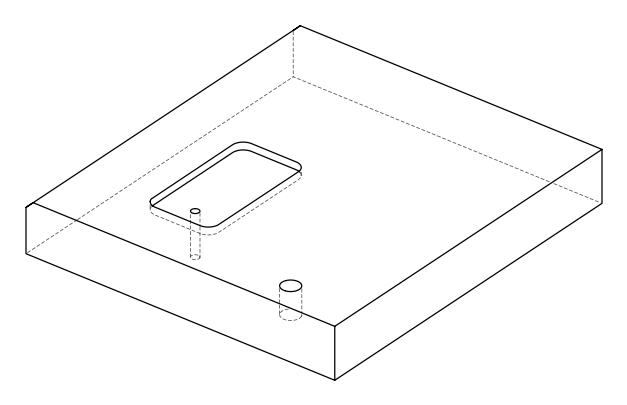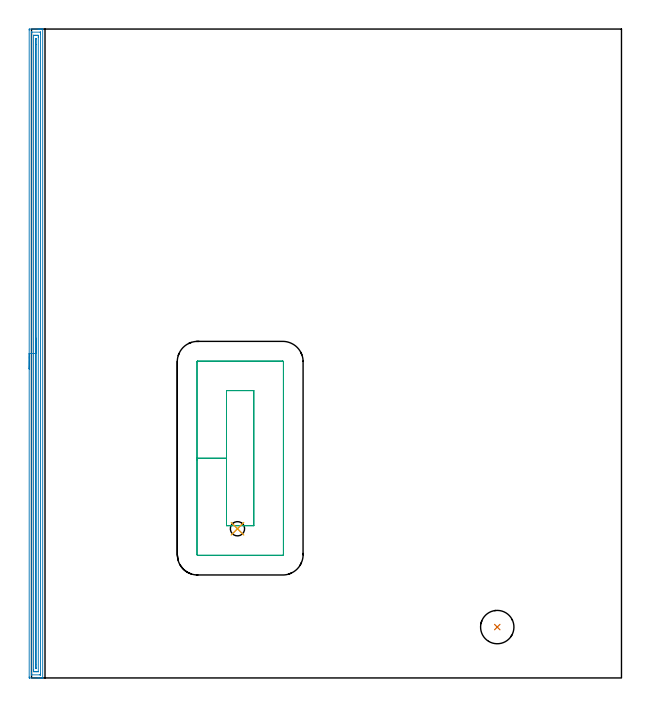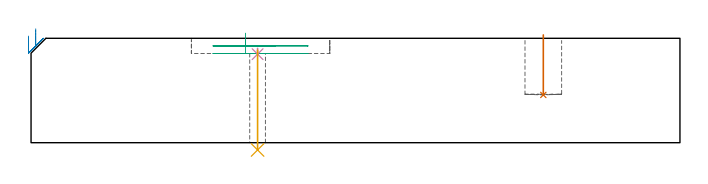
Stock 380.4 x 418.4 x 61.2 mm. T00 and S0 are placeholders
(PLAN: 5 operations, 4 tool changes, 16.6 min)
(1 INDEXABLE_INSERT_DRILL_BLIND_HOLE_FROM_SOLID | STEP1POCKET | NXT0302_014 | 0.14 min | 11944 mm3)
(2 AREA_MILL | FG_CHAMFER_SURFACE | UGT0205_001 | 13.55 min | 15834 mm3)
(3 MILL_RECTANGULAR_POCKET | POCKET_RECTANGULAR_STRAIGHT | UGT0201_109 | Follow Part, ap 6.35, ae 75% | 2.6 min | 107411 mm3)
(4 SPOT_DRILL | STEP1HOLE | NXT0321_9005460120000 | 0.03 min | 7 mm3)
(5 DRILL_THROUGH_HOLE_INTO_CENTER | STEP1HOLE | UGT0301_207 | 0.24 min | 3451 mm3)
(TOOL NXT0302_014 | Index. Insert Drill 21.5mm [880-D2150L25-03] | D21.5 PA176 FL65 Z2)
(TOOL UGT0205_001 | Chamfer Mill 20 x 3 x 45 deg. | D20 FL50 Z2)
(TOOL UGT0201_109 | End Mill 25.4 mm | D25.4 FL25 Z2)
(TOOL NXT0321_9005460120000 | NC Spot Drill, 142deg, 12mm, Carbide, Uncoated | D12 PA142 FL30 Z2)
(TOOL UGT0301_207 | Twist Drill 9.2 mm | D9.2 PA118 FL80 Z2)
(OP 1 INDEXABLE_INSERT_DRILL_BLIND_HOLE_FROM_SOLID)
G17 G21 G94 G90
T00 M6
G54
G17 G0 G90 X300.3 Y32.8 S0 M3
G43 Z71.2 H1
G94 G81 G98 Z28. F250. R63.2
G80
M5
M2
(OP 2 AREA_MILL)
G17 G21 G94 G90
T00 M6
G54
G17 G0 G90 X-1.5 Y199.2 S1061 M3
G43 Z71.2 H0
Z62.5
G94 G1 Y199.238 Z61.628 F250.
Y199.352 Z60.764
Y199.541 Z59.912
Y199.803 Z59.08
Y200.137 Z58.274
Y200.54 Z57.5
Y201.009 Z56.764
Y201.54 Z56.072
Y202.129 Z55.429
Y202.772 Z54.84
Y203.464 Z54.308
Y204.2 Z53.84
Y204.974 Z53.437
Y205.78 Z53.103
Y206.612 Z52.841
Y207.464 Z52.652
Y208.328 Z52.538
Y209.2 Z52.5
X-1.499 Y417.783 Z52.501
X-1.497 Y418.186 Z52.502
X-1.492 Y418.39 Z52.505
X-1.1 Y418.4 Z52.897
X4.167 Z58.161
X4.709 Z58.706
X5.044 Z59.04
X5.587 Z59.583
X5.922 Z59.917
X6.592 Z60.592
X6.895 Z60.894
X7.049 Y418.398 Z61.042
X7.198 Y418.39 Z61.188
X7.2 Y418.229 Z61.2
Y0.171
X7.198 Y0.01 Z61.189
X7.049 Y0.002 Z61.042
X6.895 Y0. Z60.894
X6.592 Z60.592
X5.922 Z59.917
X4.709 Z58.706
X4.167 Z58.161
X-1.1 Y0.001 Z52.897
X-1.318 Y0.004 Z52.68
X-1.492 Y0.01 Z52.505
X-1.496 Y0.214 Z52.502
X-1.499 Y0.617 Z52.501
X-1.5 Y209.2 Z52.5
X-0.086 Z53.914
X-0.085 Y415.996 Z53.915
X-0.081 Y416.372 Z53.919
X-0.08 Y416.388 Z53.92
X-0.049 Y416.393 Z53.951
X0.021 Y416.398 Z54.021
X0.127 Y416.4 Z54.127
X0.259 Z54.259
X5.526 Z59.526
X5.712 Y416.398 Z59.712
X5.744 Y416.396 Z59.744
X5.773 Y416.391 Z59.773
X5.779 Y416.352 Z59.779
X5.784 Y416.137 Z59.784
X5.785 Y415.996 Z59.785
X5.786 Y415.242 Z59.786
X5.785 Y2.404 Z59.785
X5.781 Y2.028 Z59.781
X5.78 Y2.012 Z59.78
X5.749 Y2.007 Z59.749
X5.679 Y2.002 Z59.679
X5.573 Y2. Z59.573
X5.441 Z59.441
X0.174 Z54.174
X-0.012 Y2.001 Z53.988
X-0.044 Y2.004 Z53.956
X-0.073 Y2.009 Z53.927
X-0.079 Y2.048 Z53.921
X-0.084 Y2.264 Z53.916
X-0.085 Y2.404 Z53.915
X-0.086 Y3.158 Z53.914
Y209.2
X1.328 Z55.328
X1.329 Y414.21 Z55.329
X1.33 Y414.314 Z55.33
X1.333 Y414.365 Z55.333
X1.335 Y414.385 Z55.335
X1.354 Y414.393 Z55.354
X1.533 Y414.396 Z55.533
X2.224 Y414.4 Z56.224
X2.411 Z56.411
X3.289 Z57.289
X3.981 Y414.399 Z57.981
X4.167 Y414.395 Z58.167
X4.347 Y414.39 Z58.347
X4.364 Y414.21 Z58.364
X4.367 Y414.005 Z58.367
X4.371 Y413.316 Z58.371
Y413.108
Y4.19
X4.37 Y4.086 Z58.37
X4.367 Y4.035 Z58.367
X4.365 Y4.016 Z58.365
X4.346 Y4.007 Z58.346
X4.167 Y4.004 Z58.167
X3.476 Y4. Z57.476
X3.289 Z57.289
X2.411 Z56.411
X1.719 Y4.001 Z55.719
X1.533 Y4.005 Z55.533
X1.353 Y4.01 Z55.353
X1.336 Y4.19 Z55.336
X1.333 Y4.395 Z55.333
X1.329 Y5.084 Z55.329
Y5.292
X1.328 Y209.2 Z55.328
X2.743 Z56.743
Y412.085
X2.746 Y412.195 Z56.746
X2.753 Y412.39 Z56.753
X2.85 Y412.392 Z56.85
X2.947 Y412.39 Z56.947
X2.954 Y412.195 Z56.954
X2.956 Y412.086 Z56.956
X2.957 Y408.469 Z56.957
Y6.315
X2.954 Y6.205 Z56.954
X2.947 Y6.01 Z56.947
X2.85 Y6.008 Z56.85
X2.753 Y6.01 Z56.753
X2.746 Y6.205 Z56.746
X2.744 Y6.314 Z56.744
X2.743 Y8.657 Z56.743
Y209.2
Y210.072 Z56.781
Y210.937 Z56.895
Y211.788 Z57.083
Y212.62 Z57.346
Y213.426 Z57.68
Y214.2 Z58.082
Y214.936 Z58.551
Y215.628 Z59.082
Y216.271 Z59.672
Y216.86 Z60.315
Y217.392 Z61.007
Y217.86 Z61.743
Y218.263 Z62.516
Y218.597 Z63.322
Y218.859 Z64.154
Y219.048 Z65.006
Y219.162 Z65.871
Y219.2 Z66.743
G0 Z71.2
M5
M2
(OP 3 MILL_RECTANGULAR_POCKET)
G17 G21 G94 G90
T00 M6
G54
G17 G0 G90 X125.75 Y169.504 S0 M3
G43 Z71.2 H0
Z64.2
G94 G1 Y141.7 Z56.75 F250.
Y98.15 F500.
X143.35
Y185.25
X125.75
Y141.7
X106.7
Y79.5
G3 X107.1 Y79.1 R0.4
G1 X162.
G3 X162.4 Y79.5 R0.4
G1 Y203.9
G3 X162. Y204.3 R0.4
G1 X107.1
G3 X106.7 Y203.9 R0.4
G1 Y141.7
Y140.7
G0 X125.75 Y169.504 Z59.75
G1 Y141.7 Z52.3 F250.
Y98.15 F500.
X143.35
Y185.25
X125.75
Y141.7
X106.7
Y79.5
G3 X107.1 Y79.1 R0.4
G1 X162.
G3 X162.4 Y79.5 R0.4
G1 Y203.9
G3 X162. Y204.3 R0.4
G1 X107.1
G3 X106.7 Y203.9 R0.4
G1 Y141.7
Y140.7
G0 Z71.2
M5
M2
(OP 4 SPOT_DRILL)
G17 G21 G94 G90
T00 M6
G54
G17 G0 G90 X132.8 Y96.2 S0 M3
G43 Z71.2 H0
G94 G81 G98 Z51.904 F250. R55.3
G80
M5
M2
(OP 5 DRILL_THROUGH_HOLE_INTO_CENTER)
G17 G21 G94 G90
T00 M6
G54
G17 G0 G90 X132.8 Y96.2 S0 M3
G43 Z71.2 H0
G94 G73 G98 Z-4.264 F250. Q8.081 R54.3
G80
M5
M2
